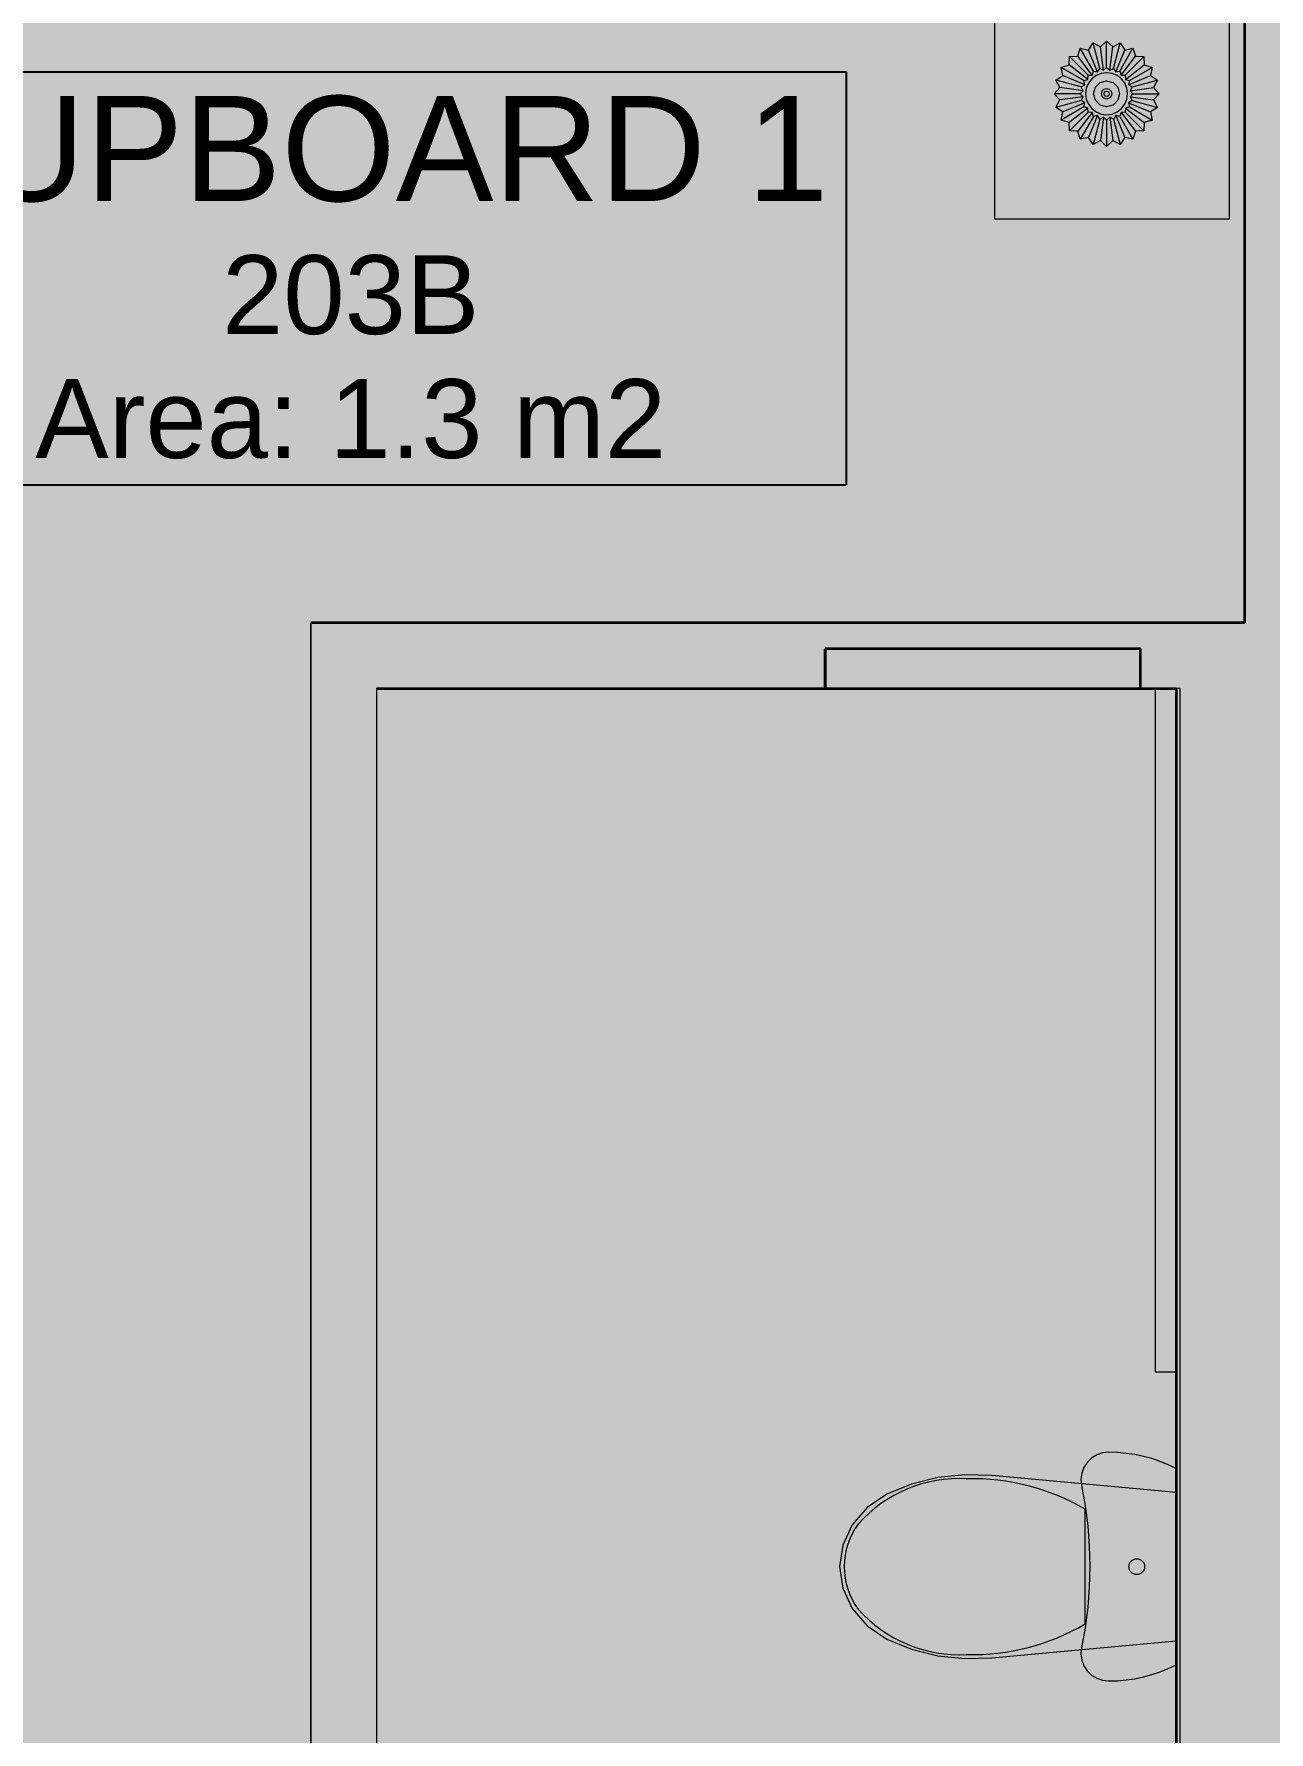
# Model space of a CAD drawing. Header units: millimetres. Extents: x -4040 to 97987, y -17467 to 39515.
# Drawn here: x 5650 to 7998, y 8986 to 12216 of the extents above; entities that cross this region are included whole.
import ezdxf
from ezdxf.enums import TextEntityAlignment as Align

# ---------------------------------------------------------------- set-up
doc = ezdxf.new("R2010")
doc.units = ezdxf.units.MM
doc.header["$MEASUREMENT"] = 0
for name, color, linetype in [('NewA-Ee_25_10-M_WallsInternal', 7, 'Continuous'), ('NewA-Ee_30_40-M_Floors', 7, 'Continuous'), ('NewA-Ee_40_20-M_GeneralFFAndEInternalEquipment', 7, 'Continuous'), ('NewA-Ee_40_20-M_GeneralFFAndEInternalMovable', 7, 'Continuous'), ('NewA-Ee_40_20-M_GeneralFFAndEInternalSanitary', 7, 'Continuous'), ('NewA-SL-M_SpacesInternal', 7, 'Continuous'), ('NewA-Ss_30_25-M_CeilingAndSoffitSystems', 7, 'Continuous'), ('NewA-Zz_50_90_00-M_GrossInternal', 7, 'Continuous')]:
    doc.layers.add(name, color=color, linetype=linetype)
doc.styles.add('GENERATED_STYLE_1', font='')
doc.styles.get('GENERATED_STYLE_1').set_extended_font_data('Arial')

# ---------------------------------------------------------------- blocks, each defined once
blk = doc.blocks.new('Slab_1_2', base_point=(32250, 6550.5))
at = {"layer": 'NewA-Ee_30_40-M_Floors', "linetype": 'Continuous', "lineweight": 13}
blk.add_hatch(color=254, dxfattribs=at).paths.add_polyline_path([(32250, 6550.5), (32250, 12847.7), (34699.7, 12847.7), (34699.7, 15099.7), (150.3, 15099.7), (150.3, 6550.5)])
blk = doc.blocks.new('BEDROOM_203_5_2', base_point=(6435.2, 14565))
at = {"layer": 'NewA-SL-M_SpacesInternal', "color": 253, "linetype": 'Continuous', "lineweight": 13}
for p, q in [((7951.5, 11096.4), (7951.5, 15099.7)), ((6176.5, 8145.4), (6176.5, 11096.4)), ((6176.5, 11096.4), (7951.5, 11096.4))]:
    blk.add_line(p, q, dxfattribs=at)
at = {"layer": 'NewA-SL-M_SpacesInternal', "color": 5, "lineweight": 70, "style": 'GENERATED_STYLE_1'}
for tag, height, p in [('ROOM_NAME', 200, (6435.2, 14872.8)), ('ROOM_NUMBER', 150, (6435.2, 14570)), ('adj_text', 150, (6435.2, 14334.3))]:
    blk.add_attdef(tag, text='', height=height, dxfattribs=at).set_placement(p, align=Align.TOP_CENTER)
blk = doc.blocks.new('CUPBOARD 1_203B_6_2', base_point=(6252.2, 11790.4))
at = {"layer": 'NewA-SL-M_SpacesInternal', "linetype": 'Continuous'}
for p, q in [((5310.6, 12144), (5310.6, 11829.7)), ((5310.6, 12144), (7193.9, 12144)), ((7193.9, 12144), (7193.9, 11829.7)), ((5310.6, 11829.7), (5310.6, 11594)), ((7193.9, 11829.7), (7193.9, 11594)), ((5310.6, 11594), (5310.6, 11358.3)), ((7193.9, 11594), (7193.9, 11358.3)), ((5310.6, 11358.3), (7193.9, 11358.3))]:
    blk.add_line(p, q, dxfattribs=at)
at = {"layer": 'NewA-SL-M_SpacesInternal', "color": 253, "linetype": 'Continuous', "lineweight": 13}
for p, q in [((4123.6, 10971.4), (4123.6, 9081)), ((4822.9, 10971.4), (4123.6, 10971.4)), ((4822.9, 9081), (4822.9, 10971.4)), ((4123.6, 9081), (4822.9, 9081))]:
    blk.add_line(p, q, dxfattribs=at)
at = {"layer": 'NewA-SL-M_SpacesInternal', "color": 5, "lineweight": 70, "style": 'GENERATED_STYLE_1'}
for tag, height, p in [('ROOM_NAME', 200, (6252.2, 12098.3)), ('ROOM_NUMBER', 150, (6252.2, 11795.4)), ('adj_text', 150, (6252.2, 11559.7))]:
    blk.add_attdef(tag, text='', height=height, dxfattribs=at).set_placement(p, align=Align.TOP_CENTER)
blk = doc.blocks.new('Slab_4_2', base_point=(4123.6, 15099.7))
at = {"layer": 'NewA-Ss_30_25-M_CeilingAndSoffitSystems', "linetype": 'Continuous', "lineweight": 0}
blk.add_hatch(color=255, dxfattribs=at).paths.add_polyline_path([(4123.6, 15099.7), (4123.6, 11096.4), (4947.9, 11096.4), (4947.9, 8145.4), (6176.5, 8145.4), (6176.5, 11096.4), (7951.5, 11096.4), (7951.5, 15099.7)])
at = {"layer": 'NewA-Ss_30_25-M_CeilingAndSoffitSystems', "color": 6, "linetype": 'Continuous', "lineweight": 13, "flags": 128}
blk.add_lwpolyline([(4123.6, 15099.7), (7951.5, 15099.7), (7951.5, 11096.4), (6176.5, 11096.4), (6176.5, 8145.4), (4947.9, 8145.4), (4947.9, 11096.4), (4123.6, 11096.4)], close=True, dxfattribs=at)
blk = doc.blocks.new('BATH_204_10_3', base_point=(7338.8, 7381.5))
at = {"layer": 'NewA-SL-M_SpacesInternal', "color": 253, "linetype": 'Continuous', "lineweight": 13}
for p, q in [((7754, 11046.4), (7154, 11046.4)), ((7154, 11046.4), (7154, 10971.4)), ((7754, 10971.4), (7754, 11046.4)), ((6301.5, 10971.4), (6301.5, 8439.2)), ((7154, 10971.4), (6301.5, 10971.4)), ((7821.6, 10971.4), (7754, 10971.4)), ((7821.6, 8145.4), (7821.6, 10971.4))]:
    blk.add_line(p, q, dxfattribs=at)
at = {"layer": 'NewA-SL-M_SpacesInternal', "color": 5, "lineweight": 70, "style": 'GENERATED_STYLE_1'}
for tag, height, p in [('ROOM_NAME', 200, (7338.8, 7689.4)), ('ROOM_NUMBER', 150, (7338.8, 7386.5)), ('adj_text', 150, (7338.8, 7150.8))]:
    blk.add_attdef(tag, text='', height=height, dxfattribs=at).set_placement(p, align=Align.TOP_CENTER)
blk = doc.blocks.new('Slab_11_3', base_point=(6301.5, 8145.4))
at = {"layer": 'NewA-Ss_30_25-M_CeilingAndSoffitSystems', "linetype": 'Continuous', "lineweight": 0}
blk.add_hatch(color=255, dxfattribs=at).paths.add_polyline_path([(6301.5, 8145.4), (7829, 8145.4), (7829, 10971.4), (6301.5, 10971.4)])
at = {"layer": 'NewA-Ss_30_25-M_CeilingAndSoffitSystems', "color": 6, "linetype": 'Continuous', "lineweight": 13, "flags": 128}
blk.add_lwpolyline([(6301.5, 8145.4), (7829, 8145.4), (7829, 10971.4), (6301.5, 10971.4)], close=True, dxfattribs=at)
blk = doc.blocks.new('Wall_18_3', base_point=(7951.5, 15099.7))
at = {"layer": 'NewA-Ee_25_10-M_WallsInternal', "linetype": 'Continuous', "lineweight": 13}
blk.add_hatch(color=6, dxfattribs=at).paths.add_polyline_path([(7951.5, 11096.4), (8101.5, 11096.4), (8101.5, 15099.7), (7951.5, 15099.7)])
at = {"layer": 'NewA-Ee_25_10-M_WallsInternal', "color": 92, "linetype": 'Continuous', "lineweight": 35, "flags": 128}
blk.add_lwpolyline([(7951.5, 15099.7), (7951.5, 11096.4)], dxfattribs=at)
blk = doc.blocks.new('Wall Niche Rectangular 19')
at = {"layer": 'NewA-Ee_25_10-M_WallsInternal', "color": 92, "linetype": 'Continuous', "lineweight": 35}
for p, q in [((-300, 0), (-300, -75)), ((300, 0), (-300, 0)), ((300, -75), (300, 0)), ((-300, -75), (300, -75))]:
    blk.add_line(p, q, dxfattribs=at)
at = {"layer": 'NewA-Ee_25_10-M_WallsInternal', "linetype": 'Continuous'}
blk.add_line((-300, 0), (300, 0), dxfattribs=at)
blk = doc.blocks.new('Wall_21_3', base_point=(8229, 11096.4))
at = {"layer": 'NewA-Ee_25_10-M_WallsInternal', "linetype": 'Continuous', "lineweight": 13}
blk.add_hatch(color=6, dxfattribs=at).paths.add_polyline_path([(8229, 11096.4), (6176.5, 11096.4), (6301.5, 10971.4), (7154, 10971.4), (7154, 11046.4), (7754, 11046.4), (7754, 10971.4), (8229, 10971.4)])
at = {"layer": 'NewA-Ee_25_10-M_WallsInternal', "color": 92, "linetype": 'Continuous', "lineweight": 35}
for p, q in [((7754, 11046.4), (7154, 11046.4)), ((7154, 10971.4), (7154, 11046.4)), ((7754, 10971.4), (7754, 11046.4))]:
    blk.add_line(p, q, dxfattribs=at)
at = {"layer": 'NewA-Ee_25_10-M_WallsInternal', "color": 92, "linetype": 'Continuous', "lineweight": 35, "flags": 128}
for points in [[(7951.5, 11096.4), (6176.5, 11096.4)], [(8229, 11096.4), (8101.5, 11096.4)], [(6301.5, 10971.4), (7154, 10971.4)], [(7754, 10971.4), (7821.6, 10971.4)], [(8221.6, 10971.4), (8229, 10971.4)]]:
    blk.add_lwpolyline(points, dxfattribs=at)
at = {"layer": 'NewA-Ee_25_10-M_WallsInternal', "linetype": 'Continuous', "zscale": 1000, "rotation": 180}
blk.add_blockref('Wall Niche Rectangular 19', (7454, 10971.4), dxfattribs=at)
blk = doc.blocks.new('Wall_24_3', base_point=(8221.6, 11096.4))
at = {"layer": 'NewA-Ee_25_10-M_WallsInternal', "linetype": 'Continuous', "lineweight": 13}
blk.add_hatch(color=6, dxfattribs=at).paths.add_polyline_path([(7821.6, 10971.4), (7821.6, 8145.4), (8221.6, 8145.4), (8221.6, 10971.4)])
at = {"layer": 'NewA-Ee_25_10-M_WallsInternal', "color": 92, "linetype": 'Continuous', "lineweight": 35, "flags": 128}
for points in [[(7821.6, 10971.4), (7821.6, 8145.4)], [(8221.6, 8145.4), (8221.6, 10971.4)]]:
    blk.add_lwpolyline(points, dxfattribs=at)
blk = doc.blocks.new('Morph_13_3')
at = {"layer": 'NewA-Ee_40_20-M_GeneralFFAndEInternalMovable', "color": 6, "linetype": 'Continuous', "lineweight": 13, "flags": 128}
for points in [[(7634.5, 12173.9), (7639.3, 12189.1)], [(7664.3, 12145.8), (7639.3, 12189.1)], [(7639.3, 12189.1), (7654.9, 12185.7)], [(7654.9, 12185.7), (7663.5, 12199.1)], [(7672.1, 12144.1), (7654.9, 12185.7)], [(7676.4, 12150.8), (7663.5, 12199.1)], [(7663.5, 12199.1), (7677.6, 12191.7)], [(7677.6, 12191.7), (7689.3, 12202.5)], [(7683.5, 12147.1), (7677.6, 12191.7)], [(7689.3, 12152.5), (7689.3, 12202.5)], [(7689.3, 12202.5), (7701.1, 12191.7)], [(7695.2, 12147.1), (7701.1, 12191.7)], [(7701.1, 12191.7), (7715.2, 12199.1)], [(7702.3, 12150.8), (7715.2, 12199.1)], [(7706.6, 12144.1), (7723.8, 12185.7)], [(7714.3, 12145.8), (7739.3, 12189.1)], [(7715.2, 12199.1), (7723.8, 12185.7)], [(7723.8, 12185.7), (7739.3, 12189.1)], [(7739.3, 12189.1), (7744.1, 12173.9)], [(7602.7, 12152.5), (7617.9, 12157.3)], [(7606.2, 12137), (7602.7, 12152.5)], [(7646, 12127.5), (7602.7, 12152.5)], [(7617.9, 12157.3), (7618.6, 12173.2)], [(7653.6, 12129.9), (7617.9, 12157.3)], [(7618.6, 12173.2), (7634.5, 12173.9)], [(7654, 12137.9), (7618.6, 12173.2)], [(7661.9, 12138.2), (7634.5, 12173.9)], [(7661.9, 12138.2), (7664.3, 12145.8)], [(7664.3, 12145.8), (7672.1, 12144.1)], [(7672.1, 12144.1), (7676.4, 12150.8)], [(7676.4, 12150.8), (7683.5, 12147.1)], [(7683.5, 12147.1), (7689.3, 12152.5)], [(7689.3, 12152.5), (7695.2, 12147.1)], [(7695.2, 12147.1), (7702.3, 12150.8)], [(7702.3, 12150.8), (7706.6, 12144.1)], [(7706.6, 12144.1), (7714.3, 12145.8)], [(7714.3, 12145.8), (7716.7, 12138.2)], [(7716.7, 12138.2), (7744.1, 12173.9)], [(7724.7, 12137.9), (7760, 12173.2)], [(7725, 12129.9), (7760.7, 12157.3)], [(7732.6, 12127.5), (7775.9, 12152.5)], [(7744.1, 12173.9), (7760, 12173.2)], [(7760, 12173.2), (7760.7, 12157.3)], [(7760.7, 12157.3), (7775.9, 12152.5)], [(7775.9, 12152.5), (7772.5, 12137)], [(7589.3, 12102.5), (7600.1, 12114.3)], [(7592.7, 12128.4), (7606.2, 12137)], [(7600.1, 12114.3), (7592.7, 12128.4)], [(7641, 12115.5), (7592.7, 12128.4)], [(7644.7, 12108.4), (7600.1, 12114.3)], [(7647.8, 12119.7), (7606.2, 12137)], [(7641, 12115.5), (7647.8, 12119.7)], [(7644.7, 12108.4), (7641, 12115.5)], [(7646, 12127.5), (7653.6, 12129.9)], [(7647.8, 12119.7), (7646, 12127.5)], [(7653.6, 12129.9), (7654, 12137.9)], [(7654, 12137.9), (7661.9, 12138.2)], [(7664.6, 12102.5), (7668, 12114.9)], [(7668, 12114.9), (7677, 12123.9)], [(7677, 12123.9), (7689.3, 12127.2)], [(7689.3, 12127.2), (7701.7, 12123.9)], [(7701.7, 12123.9), (7710.7, 12114.9)], [(7710.7, 12114.9), (7714, 12102.5)], [(7716.7, 12138.2), (7724.7, 12137.9)], [(7724.7, 12137.9), (7725, 12129.9)], [(7725, 12129.9), (7732.6, 12127.5)], [(7730.9, 12119.7), (7772.5, 12137)], [(7732.6, 12127.5), (7730.9, 12119.7)], [(7730.9, 12119.7), (7737.6, 12115.5)], [(7737.6, 12115.5), (7734, 12108.4)], [(7734, 12108.4), (7778.6, 12114.3)], [(7737.6, 12115.5), (7785.9, 12128.4)], [(7772.5, 12137), (7785.9, 12128.4)], [(7785.9, 12128.4), (7778.6, 12114.3)], [(7778.6, 12114.3), (7789.3, 12102.5)], [(7600.1, 12090.8), (7589.3, 12102.5)], [(7639.3, 12102.5), (7589.3, 12102.5)], [(7592.7, 12076.6), (7600.1, 12090.8)], [(7641, 12089.6), (7592.7, 12076.6)], [(7644.7, 12096.6), (7600.1, 12090.8)], [(7647.8, 12085.3), (7606.2, 12068.1)], [(7639.3, 12102.5), (7644.7, 12108.4)], [(7644.7, 12096.6), (7639.3, 12102.5)], [(7641, 12089.6), (7644.7, 12096.6)], [(7647.8, 12085.3), (7641, 12089.6)], [(7646, 12077.5), (7647.8, 12085.3)], [(7668, 12090.2), (7664.6, 12102.5)], [(7677, 12081.1), (7668, 12090.2)], [(7689.3, 12077.8), (7677, 12081.1)], [(7679.3, 12102.5), (7680.7, 12107.5)], [(7680.7, 12097.5), (7679.3, 12102.5)], [(7680.7, 12107.5), (7684.3, 12111.2)], [(7684.3, 12093.9), (7680.7, 12097.5)], [(7684.3, 12111.2), (7689.3, 12112.5)], [(7684.3, 12102.5), (7685, 12105)], [(7685, 12100), (7684.3, 12102.5)], [(7689.3, 12092.5), (7684.3, 12093.9)], [(7685, 12105), (7686.8, 12106.8)], [(7686.8, 12098.2), (7685, 12100)], [(7686.8, 12106.8), (7689.3, 12107.5)], [(7689.3, 12097.5), (7686.8, 12098.2)], [(7689.3, 12112.5), (7694.3, 12111.2)], [(7689.3, 12107.5), (7691.8, 12106.8)], [(7691.8, 12098.2), (7689.3, 12097.5)], [(7694.3, 12093.9), (7689.3, 12092.5)], [(7701.7, 12081.1), (7689.3, 12077.8)], [(7691.8, 12106.8), (7693.7, 12105)], [(7693.7, 12100), (7691.8, 12098.2)], [(7693.7, 12105), (7694.3, 12102.5)], [(7694.3, 12102.5), (7693.7, 12100)], [(7694.3, 12111.2), (7698, 12107.5)], [(7698, 12097.5), (7694.3, 12093.9)], [(7698, 12107.5), (7699.3, 12102.5)], [(7699.3, 12102.5), (7698, 12097.5)], [(7710.7, 12090.2), (7701.7, 12081.1)], [(7714, 12102.5), (7710.7, 12090.2)], [(7737.6, 12089.6), (7730.9, 12085.3)], [(7730.9, 12085.3), (7772.5, 12068.1)], [(7730.9, 12085.3), (7732.6, 12077.5)], [(7734, 12108.4), (7739.3, 12102.5)], [(7739.3, 12102.5), (7734, 12096.6)], [(7734, 12096.6), (7737.6, 12089.6)], [(7734, 12096.6), (7778.6, 12090.8)], [(7737.6, 12089.6), (7785.9, 12076.6)], [(7739.3, 12102.5), (7789.3, 12102.5)], [(7789.3, 12102.5), (7778.6, 12090.8)], [(7778.6, 12090.8), (7785.9, 12076.6)], [(7606.2, 12068.1), (7592.7, 12076.6)], [(7646, 12077.5), (7602.7, 12052.5)], [(7602.7, 12052.5), (7606.2, 12068.1)], [(7617.9, 12047.7), (7602.7, 12052.5)], [(7653.6, 12075.1), (7617.9, 12047.7)], [(7654, 12067.2), (7618.6, 12031.8)], [(7661.9, 12066.8), (7634.5, 12031.1)], [(7664.3, 12059.2), (7639.3, 12015.9)], [(7653.6, 12075.1), (7646, 12077.5)], [(7654, 12067.2), (7653.6, 12075.1)], [(7661.9, 12066.8), (7654, 12067.2)], [(7672.1, 12060.9), (7654.9, 12019.4)], [(7664.3, 12059.2), (7661.9, 12066.8)], [(7676.4, 12054.2), (7663.5, 12005.9)], [(7672.1, 12060.9), (7664.3, 12059.2)], [(7676.4, 12054.2), (7672.1, 12060.9)], [(7683.5, 12057.9), (7676.4, 12054.2)], [(7683.5, 12057.9), (7677.6, 12013.3)], [(7689.3, 12052.5), (7683.5, 12057.9)], [(7695.2, 12057.9), (7689.3, 12052.5)], [(7689.3, 12052.5), (7689.3, 12002.5)], [(7695.2, 12057.9), (7701.1, 12013.3)], [(7702.3, 12054.2), (7695.2, 12057.9)], [(7706.6, 12060.9), (7702.3, 12054.2)], [(7702.3, 12054.2), (7715.2, 12005.9)], [(7714.3, 12059.2), (7706.6, 12060.9)], [(7706.6, 12060.9), (7723.8, 12019.4)], [(7716.7, 12066.8), (7714.3, 12059.2)], [(7714.3, 12059.2), (7739.3, 12015.9)], [(7724.7, 12067.2), (7716.7, 12066.8)], [(7716.7, 12066.8), (7744.1, 12031.1)], [(7725, 12075.1), (7724.7, 12067.2)], [(7724.7, 12067.2), (7760, 12031.8)], [(7732.6, 12077.5), (7725, 12075.1)], [(7725, 12075.1), (7760.7, 12047.7)], [(7732.6, 12077.5), (7775.9, 12052.5)], [(7775.9, 12052.5), (7760.7, 12047.7)], [(7785.9, 12076.6), (7772.5, 12068.1)], [(7772.5, 12068.1), (7775.9, 12052.5)], [(7618.6, 12031.8), (7617.9, 12047.7)], [(7634.5, 12031.1), (7618.6, 12031.8)], [(7639.3, 12015.9), (7634.5, 12031.1)], [(7654.9, 12019.4), (7639.3, 12015.9)], [(7663.5, 12005.9), (7654.9, 12019.4)], [(7723.8, 12019.4), (7715.2, 12005.9)], [(7739.3, 12015.9), (7723.8, 12019.4)], [(7744.1, 12031.1), (7739.3, 12015.9)], [(7760, 12031.8), (7744.1, 12031.1)], [(7760.7, 12047.7), (7760, 12031.8)], [(7677.6, 12013.3), (7663.5, 12005.9)], [(7689.3, 12002.5), (7677.6, 12013.3)], [(7701.1, 12013.3), (7689.3, 12002.5)], [(7715.2, 12005.9), (7701.1, 12013.3)]]:
    blk.add_lwpolyline(points, dxfattribs=at)
blk.add_lwpolyline([(7661.1, 12074.2), (7669.3, 12067.9), (7679, 12063.9), (7689.3, 12062.5), (7699.7, 12063.9), (7709.3, 12067.9), (7717.6, 12074.2), (7724, 12082.5), (7728, 12092.2), (7729.3, 12102.5), (7728, 12112.9), (7724, 12122.5), (7717.6, 12130.8), (7709.3, 12137.2), (7699.7, 12141.2), (7689.3, 12142.5), (7679, 12141.2), (7669.3, 12137.2), (7661.1, 12130.8), (7654.7, 12122.5), (7650.7, 12112.9), (7649.3, 12102.5), (7650.7, 12092.2), (7654.7, 12082.5)], close=True, dxfattribs=at)
blk = doc.blocks.new('Rectangular Table 01 19')
at = {"layer": 'NewA-Ee_40_20-M_GeneralFFAndEInternalMovable', "color": 1, "linetype": 'Continuous', "lineweight": 18}
for p, q in [((446.6, 446.6), (0, 446.6)), ((0, 446.6), (0, 0)), ((446.6, 0), (446.6, 446.6)), ((0, 0), (446.6, 0))]:
    blk.add_line(p, q, dxfattribs=at)
blk = doc.blocks.new('Cabinet Wall Single Door 19')
at = {"layer": 'NewA-Ee_40_20-M_GeneralFFAndEInternalEquipment', "color": 1, "linetype": 'Continuous', "lineweight": 18}
for p, q in [((600, 75), (0, 75)), ((0, 75), (0, 0)), ((600, 0), (600, 75)), ((0, 0), (600, 0))]:
    blk.add_line(p, q, dxfattribs=at)
blk = doc.blocks.new('WC 19')
at = {"layer": 'NewA-Ee_40_20-M_GeneralFFAndEInternalSanitary', "color": 1, "linetype": 'Continuous', "lineweight": 18}
for p, q in [((-186.8, -25), (-193.9, -40.1)), ((186.8, -25), (-186.8, -25)), ((-141, -25), (-173.3, -375.4)), ((141, -25), (-141, -25)), ((173.3, -375.4), (141, -25)), ((193.9, -40.1), (186.8, -25)), ((-200.1, -55.5), (-205.4, -71.3)), ((-193.9, -40.1), (-200.1, -55.5)), ((200.1, -55.5), (193.9, -40.1)), ((205.4, -71.3), (200.1, -55.5)), ((-209.7, -87.4), (-213.1, -103.7)), ((-205.4, -71.3), (-209.7, -87.4)), ((209.7, -87.4), (205.4, -71.3)), ((213.1, -103.7), (209.7, -87.4)), ((-215.5, -120.2), (-217, -136.8)), ((-213.1, -103.7), (-215.5, -120.2)), ((215.5, -120.2), (213.1, -103.7)), ((217, -136.8), (215.5, -120.2)), ((-217, -136.8), (-217.5, -153.5)), ((-217.5, -153.5), (-216.2, -165)), ((216.2, -165), (217.5, -153.5)), ((217.5, -153.5), (217, -136.8)), ((-216.2, -165), (-212.4, -176)), ((-212.4, -176), (-206.3, -185.9)), ((-206.3, -185.9), (-198.2, -194.1)), ((-116.2, -198.2), (-77.6, -193.3)), ((-77.6, -193.3), (-38.9, -190.4)), ((-38.9, -190.4), (0, -189.4)), ((0, -189.4), (38.9, -190.4)), ((38.9, -190.4), (77.6, -193.3)), ((77.6, -193.3), (116.2, -198.2)), ((198.2, -194.1), (206.3, -185.9)), ((206.3, -185.9), (212.4, -176)), ((212.4, -176), (216.2, -165)), ((-198.2, -194.1), (-188.5, -200.5)), ((-188.5, -200.5), (-177.6, -204.5)), ((-177.6, -204.5), (-166.1, -206)), ((-166.1, -206), (-154.5, -205)), ((-154.5, -205), (-116.2, -198.2)), ((0, -198), (-108.9, -198)), ((108.9, -198), (0, -198)), ((116.2, -198.2), (154.5, -205)), ((154.5, -205), (166.1, -206)), ((166.1, -206), (177.6, -204.5)), ((177.6, -204.5), (188.5, -200.5)), ((188.5, -200.5), (198.2, -194.1)), ((-173.3, -375.4), (-174.9, -427.1)), ((174.9, -427.1), (173.3, -375.4)), ((-174.9, -427.1), (-169.4, -478.4)), ((169.4, -478.4), (174.9, -427.1)), ((-169.4, -478.4), (-157, -528.2)), ((157, -528.2), (169.4, -478.4)), ((-157, -528.2), (-138, -575.1)), ((138, -575.1), (157, -528.2)), ((-138, -575.1), (-112.4, -612.3)), ((112.4, -612.3), (138, -575.1)), ((-112.4, -612.3), (-79.4, -640.8)), ((79.4, -640.8), (112.4, -612.3)), ((-79.4, -640.8), (-41, -658.8)), ((41, -658.8), (79.4, -640.8)), ((81.1, -629.6), (81.1, -629.6)), ((-41, -658.8), (0, -665)), ((0, -656.4), (0, -656.4)), ((0, -665), (41, -658.8))]:
    blk.add_line(p, q, dxfattribs=at)
blk.add_circle((0, -100), 15, dxfattribs=at)
for centre, radius, start, end in [((258.1, -412.9), 425.4, 149.6518, 181.3539), ((-258.1, -412.9), 425.4, 358.6461, 30.3482), ((89.5, -437.3), 257, 176.8048, 228.4245), ((-89.5, -437.3), 257, 311.5755, 3.1952), ((0.8, -517.8), 138.6, 233.7772, 269.6644), ((-0.8, -517.8), 138.6, 270.3356, 306.2228)]:
    blk.add_arc(centre, radius, start, end, dxfattribs=at)
for p in [(108.9, -198), (-167, -423), (167, -423), (-81.1, -629.6)]:
    blk.add_point(p, dxfattribs=at)
blk = doc.blocks.new('Mirror 19_3')
at = {"layer": 'NewA-Ee_40_20-M_GeneralFFAndEInternalEquipment', "color": 1, "linetype": 'Continuous', "lineweight": 18}
for p, q in [((1300, 40), (0, 40)), ((0, 40), (0, 0)), ((1300, 40), (0, 40)), ((0, 40), (0, 0)), ((1300, 0), (1300, 40)), ((1300, 0), (1300, 40)), ((0, 0), (1300, 0)), ((0, 0), (1300, 0))]:
    blk.add_line(p, q, dxfattribs=at)

msp = doc.modelspace()

# ---------------------------------------------------------------- hatches: boundary and pattern name
at = {"layer": 'NewA-Zz_50_90_00-M_GrossInternal', "linetype": 'Continuous', "lineweight": 140}
msp.add_hatch(color=1, dxfattribs=at).paths.add_polyline_path([(150.3, 15099.7), (34699.7, 15099.7), (34699.7, 6700.3), (5499.7, 6700.3), (5499.7, 2150.3), (2050.3, 2150.3), (2050.3, 6700.3), (150.3, 6700.3)])

# ---------------------------------------------------------------- block references
at = {"layer": 'NewA-Ee_25_10-M_WallsInternal', "color": 92, "lineweight": 35}
for name, p in [('Wall_18_3', (7951.5, 15099.7)), ('Wall_21_3', (8229, 11096.4)), ('Wall_24_3', (8221.6, 11096.4))]:
    msp.add_blockref(name, p, dxfattribs=at)
at = {"layer": 'NewA-Ee_30_40-M_Floors', "color": 6, "linetype": 'Continuous', "lineweight": 13}
msp.add_blockref('Slab_1_2', (32250, 6550.5), dxfattribs=at)
at = {"layer": 'NewA-Ee_40_20-M_GeneralFFAndEInternalEquipment', "color": 6, "linetype": 'Continuous', "lineweight": 13, "zscale": 1000}
msp.add_blockref('Cabinet Wall Single Door 19', (7154, 10971.4), dxfattribs=at)
at = {"layer": 'NewA-Ee_40_20-M_GeneralFFAndEInternalEquipment', "color": 6, "linetype": 'Continuous', "lineweight": 13, "zscale": 1000, "rotation": 269.9999999999999}
msp.add_blockref('Mirror 19_3', (7781.6, 10971.4), dxfattribs=at)
at = {"layer": 'NewA-Ee_40_20-M_GeneralFFAndEInternalMovable', "color": 6, "linetype": 'Continuous', "lineweight": 13, "zscale": 1000}
msp.add_blockref('Rectangular Table 01 19', (7476.1, 11864.4), dxfattribs=at)
at = {"layer": 'NewA-Ee_40_20-M_GeneralFFAndEInternalMovable', "linetype": 'Continuous', "lineweight": 0}
msp.add_blockref('Morph_13_3', (0, 0), dxfattribs=at)
at = {"layer": 'NewA-Ee_40_20-M_GeneralFFAndEInternalSanitary', "color": 6, "linetype": 'Continuous', "lineweight": 13, "zscale": 1000, "rotation": 270}
msp.add_blockref('WC 19', (7846.6, 9300.8), dxfattribs=at)
at = {"layer": 'NewA-SL-M_SpacesInternal', "linetype": 'Continuous'}
for name, p in [('BEDROOM_203_5_2', (6435.2, 14565)), ('BATH_204_10_3', (7338.8, 7381.5))]:
    msp.add_blockref(name, p, dxfattribs=at)
msp.add_blockref('CUPBOARD 1_203B_6_2', (6252.2, 11790.4), dxfattribs=at).add_auto_attribs({'ROOM_NAME': 'CUPBOARD 1', 'ROOM_NUMBER': '203B', 'adj_text': 'Area: 1.3 m2'})
at = {"layer": 'NewA-Ss_30_25-M_CeilingAndSoffitSystems', "color": 6, "linetype": 'Continuous', "lineweight": 13}
for name, p in [('Slab_4_2', (4123.6, 15099.7)), ('Slab_11_3', (6301.5, 8145.4))]:
    msp.add_blockref(name, p, dxfattribs=at)

doc.saveas('drawing.dxf')
